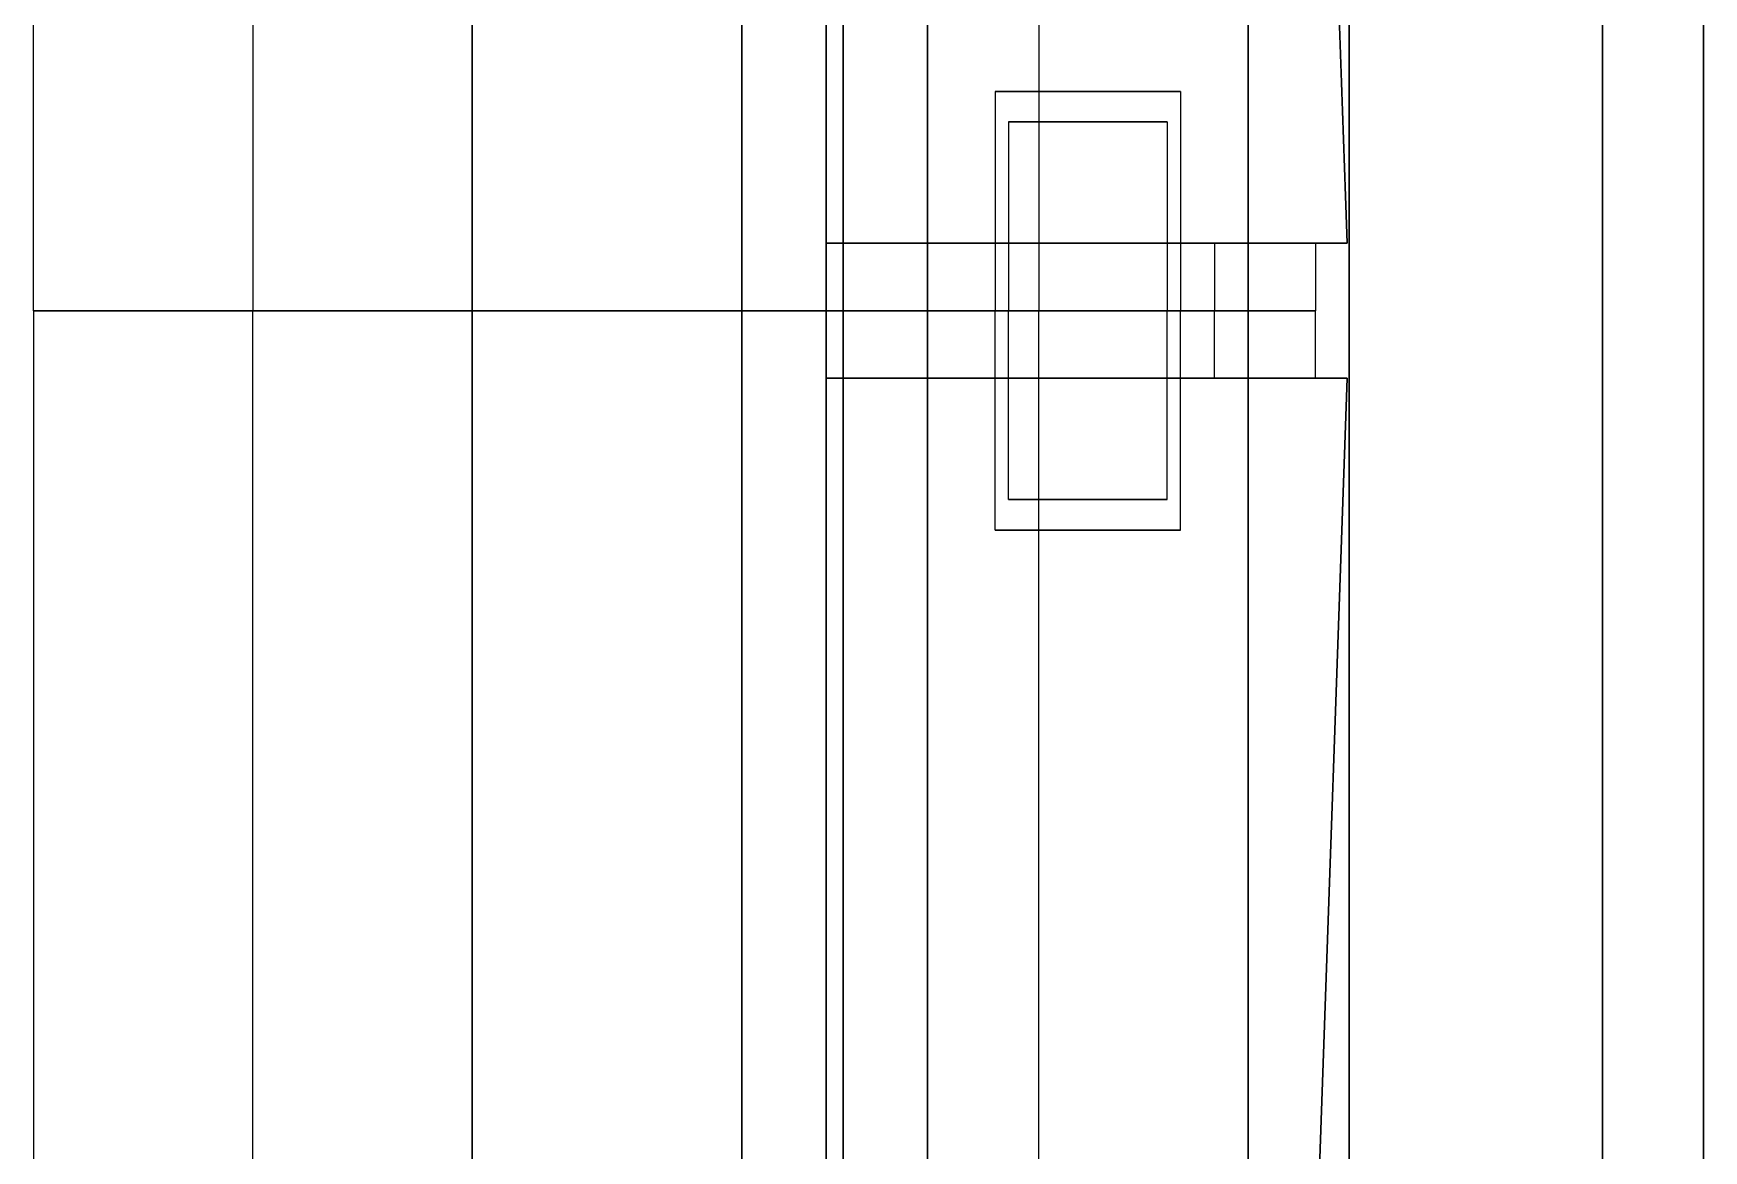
# Model space of a CAD drawing. Header units: millimetres. Extents: x -228 to 213, y -31 to 12.
# Drawn here: x 198.75 to 211.32, y -15.93 to -7.52 of the extents above; entities that cross this region are included whole.
import ezdxf

# ---------------------------------------------------------------- set-up
doc = ezdxf.new("R2010")
doc.units = ezdxf.units.MM
doc.layers.add('Feature', color=7, linetype='CONTINUOUS')

msp = doc.modelspace()

# ---------------------------------------------------------------- linework, layer by layer
at = {"layer": 'Feature'}
for p, q in [((207.891, -9.09891, 136.6), (207.891, 12.2139, 136.6)), ((207.891, -9.09891, -66.6), (207.891, 12.2139, -66.6)), ((207.891, 12.2139, 100.405), (207.891, -9.09891, 100.405)), ((207.891, -9.09891, 136.6), (207.891, 12.2139, 136.6)), ((207.891, -9.09891, -66.6), (207.891, 12.2139, -66.6)), ((207.891, 12.2139, -30.405), (207.891, -9.09891, -30.405)), ((207.891, 12.2139, 100.405), (208.636, -9.09891, 100.405)), ((208.636, -9.09891, -30.405), (207.891, 12.2139, -30.405)), ((207.891, 12.2139, 100.405), (208.636, -9.09891, 100.405)), ((207.891, 12.2139, 100.405), (207.891, -9.09891, 100.405)), ((207.891, 12.2139, -30.405), (207.891, -9.09891, -30.405)), ((208.636, -9.09891, -30.405), (207.891, 12.2139, -30.405)), ((207.891, 10.9671, 101.129), (207.891, -30.3079, 101.129)), ((207.891, 10.9671, 101.129), (207.891, -30.3079, 101.129)), ((207.891, -30.3079, -31.1289), (207.891, 10.9671, -31.1289)), ((207.891, -30.3079, -31.1289), (207.891, 10.9671, -31.1289)), ((208.653, -30.3079, 100.367), (208.653, 10.9671, 100.367)), ((208.653, -30.3079, 100.367), (208.653, 10.9671, 100.367)), ((208.653, 10.9671, -30.3669), (208.653, -30.3079, -30.3669)), ((208.653, 10.9671, -30.3669), (208.653, -30.3079, -30.3669)), ((210.558, 10.9671, 100.367), (210.558, -30.3079, 100.367)), ((210.558, 10.9671, 100.367), (210.558, -30.3079, 100.367)), ((210.558, -30.3079, -30.3669), (210.558, 10.9671, -30.3669)), ((210.558, -30.3079, -30.3669), (210.558, 10.9671, -30.3669)), ((211.32, -30.3079, 101.129), (211.32, 10.9671, 101.129)), ((211.32, -30.3079, 101.129), (211.32, 10.9671, 101.129)), ((211.32, 10.9671, -31.1289), (211.32, -30.3079, -31.1289)), ((211.32, 10.9671, -31.1289), (211.32, -30.3079, -31.1289)), ((206.317, 10.4591, -65.076), (206.317, -9.60691, -65.076)), ((206.317, 10.4591, -62.536), (206.317, -9.60691, -62.536)), ((206.317, 10.4591, -62.536), (206.317, -9.60691, -62.536)), ((206.317, 10.4591, -65.076), (206.317, -9.60691, -65.076)), ((206.317, 10.4591, 132.536), (206.317, -9.60691, 132.536)), ((206.317, 10.4591, 135.076), (206.317, -9.60691, 135.076)), ((206.317, 10.4591, 135.076), (206.317, -9.60691, 135.076)), ((206.317, 10.4591, 132.536), (206.317, -9.60691, 132.536)), ((207.891, -28.5299, 135.546), (207.891, 9.18909, 135.546)), ((207.891, -28.5299, 135.546), (207.891, 9.18909, 135.546)), ((207.891, 9.18909, -65.5459), (207.891, -28.5299, -65.5459)), ((207.891, 9.18909, -65.5459), (207.891, -28.5299, -65.5459)), ((208.653, 9.18909, 136.308), (208.653, -28.5299, 136.308)), ((208.653, 9.18909, 136.308), (208.653, -28.5299, 136.308)), ((208.653, -28.5299, -66.3079), (208.653, 9.18909, -66.3079)), ((208.653, -28.5299, -66.3079), (208.653, 9.18909, -66.3079)), ((210.558, -28.5299, 136.308), (210.558, 9.18909, 136.308)), ((210.558, -28.5299, 136.308), (210.558, 9.18909, 136.308)), ((210.558, 9.18909, -66.3079), (210.558, -28.5299, -66.3079)), ((210.558, 9.18909, -66.3079), (210.558, -28.5299, -66.3079)), ((211.32, 9.18909, 135.546), (211.32, -28.5299, 135.546)), ((211.32, 9.18909, 135.546), (211.32, -28.5299, 135.546)), ((211.32, -28.5299, -65.5459), (211.32, 9.18909, -65.5459)), ((211.32, -28.5299, -65.5459), (211.32, 9.18909, -65.5459)), ((198.747, -9.60691, 111.581), (198.747, 8.93509, 111.581)), ((198.747, -9.60691, 111.581), (198.747, 8.93509, 111.581)), ((198.747, -9.60691, 125.551), (198.747, 8.93509, 125.551)), ((198.747, -9.60691, 125.551), (198.747, 8.93509, 125.551)), ((198.747, -9.60691, -55.551), (198.747, 8.93509, -55.551)), ((198.747, -9.60691, -41.581), (198.747, 8.93509, -41.581)), ((198.747, -9.60691, -41.581), (198.747, 8.93509, -41.581)), ((198.747, -9.60691, -55.551), (198.747, 8.93509, -55.551)), ((200.398, 8.93509, 124.027), (200.398, -9.60691, 124.027)), ((200.398, 8.93509, 124.027), (200.398, -9.60691, 124.027)), ((200.398, 8.93509, 113.105), (200.398, -9.60691, 113.105)), ((200.398, 8.93509, 113.105), (200.398, -9.60691, 113.105)), ((200.398, 8.93509, -43.105), (200.398, -9.60691, -43.105)), ((200.398, 8.93509, -54.027), (200.398, -9.60691, -54.027)), ((200.398, 8.93509, -54.027), (200.398, -9.60691, -54.027)), ((200.398, 8.93509, -43.105), (200.398, -9.60691, -43.105)), ((204.716, -9.60691, 132.536), (204.716, 8.93509, 132.536)), ((204.716, -9.60691, 125.551), (204.716, 8.93509, 125.551)), ((204.716, -9.60691, -65.076), (204.716, 8.93509, -65.076)), ((204.716, 8.93509, -66.6), (204.716, -9.09891, -66.6)), ((204.716, 8.93509, 136.6), (204.716, -9.09891, 136.6)), ((204.716, 8.93509, -66.6), (204.716, -9.09891, -66.6)), ((204.716, -9.60691, -41.581), (204.716, 8.93509, -41.581)), ((204.716, -9.60691, 111.581), (204.716, 8.93509, 111.581)), ((204.716, 8.93509, -62.536), (204.716, -9.60691, -62.536)), ((204.716, -9.60691, -55.551), (204.716, 8.93509, -55.551)), ((204.716, 8.93509, 135.076), (204.716, -9.60691, 135.076)), ((204.716, 8.93509, 136.6), (204.716, -9.09891, 136.6)), ((204.716, -9.60691, 111.581), (204.716, 8.93509, 111.581)), ((204.716, -9.60691, 125.551), (204.716, 8.93509, 125.551)), ((204.716, -9.60691, -41.581), (204.716, 8.93509, -41.581)), ((204.716, -9.60691, -55.551), (204.716, 8.93509, -55.551)), ((204.716, 8.93509, 124.027), (204.716, -9.60691, 124.027)), ((204.716, 8.93509, 113.105), (204.716, -9.60691, 113.105)), ((204.716, 8.93509, 124.027), (204.716, -9.60691, 124.027)), ((204.716, 8.93509, 113.105), (204.716, -9.60691, 113.105)), ((204.716, 8.93509, -54.027), (204.716, -9.60691, -54.027)), ((204.716, 8.93509, -43.105), (204.716, -9.60691, -43.105)), ((204.716, 8.93509, -54.027), (204.716, -9.60691, -54.027)), ((204.716, 8.93509, -43.105), (204.716, -9.60691, -43.105)), ((204.716, -9.60691, -65.076), (204.716, 8.93509, -65.076)), ((204.716, 8.93509, -62.536), (204.716, -9.60691, -62.536)), ((204.716, -9.60691, 132.536), (204.716, 8.93509, 132.536)), ((204.716, 8.93509, 135.076), (204.716, -9.60691, 135.076)), ((205.478, -28.0219, 135.076), (205.478, 8.80809, 135.076)), ((205.478, -28.0219, 135.076), (205.478, 8.80809, 135.076)), ((205.478, -28.0219, 132.688), (205.478, 8.80809, 132.688)), ((205.478, -28.0219, 132.688), (205.478, 8.80809, 132.688)), ((205.478, 8.42709, -65.076), (205.478, -28.4029, -65.076)), ((205.478, 8.42709, -65.076), (205.478, -28.4029, -65.076)), ((205.478, 8.42709, -62.6884), (205.478, -28.4029, -62.6884)), ((205.478, 8.42709, -62.6884), (205.478, -28.4029, -62.6884)), ((204.081, -27.3869, 135.076), (204.081, 8.17309, 135.076)), ((204.081, -27.3869, 135.076), (204.081, 8.17309, 135.076)), ((204.081, -27.3869, 136.346), (204.081, 8.17309, 136.346)), ((204.081, -27.3869, 136.346), (204.081, 8.17309, 136.346)), ((204.081, 7.79209, -65.076), (204.081, -27.7679, -65.076)), ((204.081, 7.79209, -65.076), (204.081, -27.7679, -65.076)), ((204.081, 7.79209, -66.346), (204.081, -27.7679, -66.346)), ((204.081, 7.79209, -66.346), (204.081, -27.7679, -66.346)), ((204.716, 6.14109, 117.08), (204.716, -9.60691, 117.08)), ((204.716, -9.60691, 120.052), (204.716, 6.14109, 120.052)), ((204.716, 6.14109, -50.0519), (204.716, -9.60691, -50.0519)), ((204.716, -9.60691, -47.0801), (204.716, 6.14109, -47.0801)), ((204.716, 6.14109, 117.08), (204.716, -9.60691, 117.08)), ((204.716, -9.60691, 120.052), (204.716, 6.14109, 120.052)), ((204.716, 6.14109, -50.0519), (204.716, -9.60691, -50.0519)), ((204.716, -9.60691, -47.0801), (204.716, 6.14109, -47.0801)), ((207.891, 6.14109, 120.052), (207.891, -9.09891, 120.052)), ((207.891, -9.09891, 117.08), (207.891, 6.14109, 117.08)), ((207.891, 6.14109, -47.0801), (207.891, -9.09891, -47.0801)), ((207.891, -9.09891, -50.0519), (207.891, 6.14109, -50.0519)), ((207.891, -9.09891, 117.08), (207.891, 6.14109, 117.08)), ((207.891, 6.14109, 120.052), (207.891, -9.09891, 120.052)), ((207.891, -9.09891, -50.0519), (207.891, 6.14109, -50.0519)), ((207.891, 6.14109, -47.0801), (207.891, -9.09891, -47.0801)), ((204.843, -25.1424, 119.925), (204.843, 5.80163, 119.925)), ((204.843, -25.1424, 119.925), (204.843, 5.80163, 119.925)), ((204.843, -25.1424, 117.131), (204.843, 5.80163, 117.131)), ((204.843, -25.1424, 117.131), (204.843, 5.80163, 117.131)), ((204.843, 5.80163, -49.9249), (204.843, -25.1424, -49.9249)), ((204.843, 5.80163, -49.9249), (204.843, -25.1424, -49.9249)), ((204.843, 5.80163, -47.1309), (204.843, -25.1424, -47.1309)), ((204.843, 5.80163, -47.1309), (204.843, -25.1424, -47.1309)), ((207.891, -25.1424, 119.925), (207.891, 5.80163, 119.925)), ((207.891, -25.1424, 117.131), (207.891, 5.80163, 117.131)), ((207.891, -25.1424, 117.131), (207.891, 5.80163, 117.131)), ((207.891, -25.1424, 119.925), (207.891, 5.80163, 119.925)), ((207.891, 5.80163, -49.9249), (207.891, -25.1424, -49.9249)), ((207.891, 5.80163, -47.1309), (207.891, -25.1424, -47.1309)), ((207.891, 5.80163, -47.1309), (207.891, -25.1424, -47.1309)), ((207.891, 5.80163, -49.9249), (207.891, -25.1424, -49.9249)), ((202.049, -20.6559, 123.227), (202.049, 1.31509, 123.227)), ((202.049, -20.6559, 123.227), (202.049, 1.31509, 123.227)), ((202.049, -20.6559, 113.829), (202.049, 1.31509, 113.829)), ((202.049, -20.6559, 113.829), (202.049, 1.31509, 113.829)), ((202.049, 1.31509, -53.2269), (202.049, -20.6559, -53.2269)), ((202.049, 1.31509, -53.2269), (202.049, -20.6559, -53.2269)), ((202.049, 1.31509, -43.8289), (202.049, -20.6559, -43.8289)), ((202.049, 1.31509, -43.8289), (202.049, -20.6559, -43.8289)), ((204.843, -20.6559, 123.227), (204.843, 1.31509, 123.227)), ((204.843, -20.6559, 123.227), (204.843, 1.31509, 123.227)), ((204.843, -20.6559, 113.829), (204.843, 1.31509, 113.829)), ((204.843, -20.6559, 113.829), (204.843, 1.31509, 113.829)), ((204.843, 1.31509, -53.2269), (204.843, -20.6559, -53.2269)), ((204.843, 1.31509, -53.2269), (204.843, -20.6559, -53.2269)), ((204.843, 1.31509, -43.8289), (204.843, -20.6559, -43.8289)), ((204.843, 1.31509, -43.8289), (204.843, -20.6559, -43.8289)), ((205.986, -7.95591, -24.7916), (205.986, -9.60691, -24.7916)), ((205.986, -7.95591, 35.0254), (205.986, -7.95591, -24.7916)), ((205.986, -7.95591, 35.0254), (205.986, -9.60691, 35.0254)), ((205.986, -7.95591, 35.0254), (205.986, -9.60691, 35.0254)), ((207.383, -7.95591, 35.0254), (205.986, -7.95591, 35.0254)), ((205.986, -7.95591, -24.7916), (207.383, -7.95591, -24.7916)), ((205.986, -7.95591, -24.7916), (205.986, -9.60691, -24.7916)), ((205.986, -7.95591, 35.0254), (205.986, -7.95591, -24.7916)), ((205.986, -7.95591, -24.7916), (207.383, -7.95591, -24.7916)), ((207.383, -7.95591, 35.0254), (205.986, -7.95591, 35.0254)), ((207.383, -7.95591, 35.0254), (207.383, -9.60691, 35.0254)), ((207.383, -7.95591, 35.0254), (207.383, -9.60691, 35.0254)), ((207.383, -7.95591, -24.7916), (207.383, -7.95591, 35.0254)), ((207.383, -7.95591, -24.7916), (207.383, -9.60691, -24.7916)), ((207.383, -7.95591, -24.7916), (207.383, -9.60691, -24.7916)), ((207.383, -7.95591, -24.7916), (207.383, -7.95591, 35.0254)), ((206.088, -8.18451, 34.9746), (207.282, -8.18451, 34.9746)), ((206.088, -8.18451, 34.9746), (206.088, -9.60691, 34.9746)), ((206.088, -8.18451, 34.9746), (206.088, -9.60691, 34.9746)), ((206.088, -8.18451, -23.9026), (206.088, -8.18451, 34.9746)), ((206.088, -8.18451, -23.9026), (206.088, -9.60691, -23.9026)), ((206.088, -8.18451, -23.9026), (206.088, -9.60691, -23.9026)), ((207.282, -8.18451, -23.9026), (206.088, -8.18451, -23.9026)), ((206.088, -8.18451, -23.9026), (206.088, -8.18451, 34.9746)), ((206.088, -8.18451, 34.9746), (207.282, -8.18451, 34.9746)), ((207.282, -8.18451, -23.9026), (206.088, -8.18451, -23.9026)), ((207.282, -8.18451, 34.9746), (207.282, -9.60691, 34.9746)), ((207.282, -8.18451, -23.9026), (207.282, -9.60691, -23.9026)), ((207.282, -8.18451, 34.9746), (207.282, -8.18451, -23.9026)), ((207.282, -8.18451, 34.9746), (207.282, -9.60691, 34.9746)), ((207.282, -8.18451, -23.9026), (207.282, -9.60691, -23.9026)), ((207.282, -8.18451, 34.9746), (207.282, -8.18451, -23.9026)), ((204.716, -9.09891, -66.346), (204.716, -9.09891, -66.6)), ((204.716, -9.09891, -66.346), (204.716, -9.60691, -66.346)), ((207.891, -9.09891, 136.6), (204.716, -9.09891, 136.6)), ((204.716, -9.09891, -66.6), (207.891, -9.09891, -66.6)), ((204.716, -9.09891, 136.346), (204.716, -9.60691, 136.346)), ((204.716, -9.09891, 136.6), (204.716, -9.09891, 136.346)), ((204.716, -9.09891, -66.346), (204.716, -9.60691, -66.346)), ((207.637, -9.09891, -66.346), (204.716, -9.09891, -66.346)), ((204.716, -9.09891, -66.346), (204.716, -9.09891, -66.6)), ((204.716, -9.09891, -66.6), (207.891, -9.09891, -66.6)), ((207.637, -9.09891, -66.346), (204.716, -9.09891, -66.346)), ((204.716, -9.09891, 136.346), (207.637, -9.09891, 136.346)), ((204.716, -9.09891, 136.346), (204.716, -9.60691, 136.346)), ((204.716, -9.09891, 136.6), (204.716, -9.09891, 136.346)), ((204.716, -9.09891, 136.346), (207.637, -9.09891, 136.346)), ((207.891, -9.09891, 136.6), (204.716, -9.09891, 136.6)), ((207.637, -9.09891, 117.08), (207.637, -9.60691, 117.08)), ((207.891, -9.09891, 117.08), (207.637, -9.09891, 117.08)), ((207.637, -9.09891, 120.052), (207.891, -9.09891, 120.052)), ((207.637, -9.09891, 120.052), (207.637, -9.60691, 120.052)), ((207.637, -9.09891, -50.0519), (207.637, -9.60691, -50.0519)), ((207.891, -9.09891, -50.0519), (207.637, -9.09891, -50.0519)), ((207.637, -9.09891, -47.0801), (207.891, -9.09891, -47.0801)), ((207.637, -9.09891, -47.0801), (207.637, -9.60691, -47.0801)), ((207.637, -9.09891, -66.346), (207.637, -9.60691, -66.346)), ((207.637, -9.09891, -66.346), (207.637, -9.60691, -66.346)), ((207.637, -9.09891, -50.0519), (207.637, -9.09891, -66.346)), ((207.637, -9.09891, -50.0519), (207.637, -9.60691, -50.0519)), ((207.891, -9.09891, -50.0519), (207.637, -9.09891, -50.0519)), ((207.637, -9.09891, -50.0519), (207.637, -9.09891, -66.346)), ((207.891, -9.09891, 117.08), (207.637, -9.09891, 117.08)), ((207.637, -9.09891, 117.08), (207.637, -9.09891, 100.151)), ((207.637, -9.09891, 100.151), (208.399, -9.09891, 100.151)), ((208.399, -9.09891, -30.151), (207.637, -9.09891, -30.151)), ((207.637, -9.09891, -30.151), (207.637, -9.09891, -47.0801)), ((207.637, -9.09891, -47.0801), (207.891, -9.09891, -47.0801)), ((207.637, -9.09891, -47.0801), (207.637, -9.60691, -47.0801)), ((207.637, -9.09891, -30.151), (207.637, -9.09891, -47.0801)), ((207.637, -9.09891, -30.151), (207.637, -9.60691, -30.151)), ((207.637, -9.09891, -30.151), (207.637, -9.60691, -30.151)), ((208.399, -9.09891, -30.151), (207.637, -9.09891, -30.151)), ((207.637, -9.09891, 100.151), (208.399, -9.09891, 100.151)), ((207.637, -9.09891, 100.151), (207.637, -9.60691, 100.151)), ((207.637, -9.09891, 100.151), (207.637, -9.60691, 100.151)), ((207.637, -9.09891, 117.08), (207.637, -9.09891, 100.151)), ((207.637, -9.09891, 117.08), (207.637, -9.60691, 117.08)), ((207.637, -9.09891, 120.052), (207.637, -9.60691, 120.052)), ((207.637, -9.09891, 136.346), (207.637, -9.09891, 120.052)), ((207.637, -9.09891, 136.346), (207.637, -9.60691, 136.346)), ((207.637, -9.09891, 136.346), (207.637, -9.60691, 136.346)), ((207.637, -9.09891, 136.346), (207.637, -9.09891, 120.052)), ((207.637, -9.09891, 120.052), (207.891, -9.09891, 120.052)), ((207.891, -9.09891, 120.052), (207.891, -9.09891, 136.6)), ((207.891, -9.09891, 100.405), (207.891, -9.09891, 117.08)), ((207.891, -9.09891, -47.0801), (207.891, -9.09891, -30.405)), ((207.891, -9.09891, -66.6), (207.891, -9.09891, -50.0519)), ((208.636, -9.09891, 100.405), (207.891, -9.09891, 100.405)), ((207.891, -9.09891, -30.405), (208.636, -9.09891, -30.405)), ((207.891, -9.09891, -66.6), (207.891, -9.09891, -50.0519)), ((208.636, -9.09891, 100.405), (207.891, -9.09891, 100.405)), ((207.891, -9.09891, 100.405), (207.891, -9.09891, 117.08)), ((207.891, -9.09891, -47.0801), (207.891, -9.09891, -30.405)), ((207.891, -9.09891, -30.405), (208.636, -9.09891, -30.405)), ((207.891, -9.09891, 120.052), (207.891, -9.09891, 136.6)), ((208.399, -9.09891, 100.151), (208.399, -9.09891, -30.151)), ((208.399, -9.09891, -30.151), (208.399, -9.60691, -30.151)), ((208.399, -9.09891, -30.151), (208.399, -9.60691, -30.151)), ((208.399, -9.09891, 100.151), (208.399, -9.09891, -30.151)), ((208.399, -9.09891, 100.151), (208.399, -9.60691, 100.151)), ((208.399, -9.09891, 100.151), (208.399, -9.60691, 100.151)), ((208.636, -9.09891, -30.405), (208.636, -9.09891, 100.405)), ((208.636, -9.09891, -30.405), (208.636, -9.09891, 100.405)), ((198.747, -9.60691, -55.551), (204.716, -9.60691, -55.551)), ((198.747, -9.60691, -41.581), (198.747, -9.60691, -55.551)), ((204.716, -9.60691, -41.581), (198.747, -9.60691, -41.581)), ((198.747, -9.60691, 111.581), (204.716, -9.60691, 111.581)), ((198.747, -9.60691, 125.551), (198.747, -9.60691, 111.581)), ((204.716, -9.60691, 125.551), (198.747, -9.60691, 125.551)), ((204.716, -9.60691, -41.581), (198.747, -9.60691, -41.581)), ((198.747, -9.60691, -41.581), (198.747, -28.1489, -41.581)), ((198.747, -9.60691, -41.581), (198.747, -28.1489, -41.581)), ((198.747, -9.60691, -41.581), (198.747, -9.60691, -55.551)), ((198.747, -9.60691, -55.551), (198.747, -28.1489, -55.551)), ((198.747, -9.60691, -55.551), (198.747, -28.1489, -55.551)), ((198.747, -9.60691, -55.551), (204.716, -9.60691, -55.551)), ((198.747, -9.60691, 125.551), (198.747, -28.1489, 125.551)), ((198.747, -9.60691, 125.551), (198.747, -9.60691, 111.581)), ((198.747, -9.60691, 111.581), (198.747, -28.1489, 111.581)), ((198.747, -9.60691, 111.581), (198.747, -28.1489, 111.581)), ((198.747, -9.60691, 111.581), (204.716, -9.60691, 111.581)), ((204.716, -9.60691, 125.551), (198.747, -9.60691, 125.551)), ((198.747, -9.60691, 125.551), (198.747, -28.1489, 125.551)), ((198.747, -9.60691, 125.551), (204.716, -9.60691, 125.551)), ((198.747, -9.60691, 111.581), (198.747, -9.60691, 125.551)), ((204.716, -9.60691, 111.581), (198.747, -9.60691, 111.581)), ((198.747, -9.60691, -41.581), (204.716, -9.60691, -41.581)), ((198.747, -9.60691, -55.551), (198.747, -9.60691, -41.581)), ((204.716, -9.60691, -55.551), (198.747, -9.60691, -55.551)), ((204.716, -9.60691, 111.581), (198.747, -9.60691, 111.581)), ((198.747, -9.60691, 111.581), (198.747, -9.60691, 125.551)), ((198.747, -9.60691, 125.551), (204.716, -9.60691, 125.551)), ((198.747, -9.60691, -55.551), (198.747, -9.60691, -41.581)), ((198.747, -9.60691, -41.581), (204.716, -9.60691, -41.581)), ((204.716, -9.60691, -55.551), (198.747, -9.60691, -55.551)), ((200.398, -9.60691, 124.027), (204.716, -9.60691, 124.027)), ((200.398, -9.60691, 113.105), (200.398, -9.60691, 124.027)), ((204.716, -9.60691, 113.105), (200.398, -9.60691, 113.105)), ((200.398, -9.60691, -43.105), (204.716, -9.60691, -43.105)), ((200.398, -9.60691, -54.027), (200.398, -9.60691, -43.105)), ((204.716, -9.60691, -54.027), (200.398, -9.60691, -54.027)), ((204.716, -9.60691, -54.027), (200.398, -9.60691, -54.027)), ((200.398, -28.1489, -54.027), (200.398, -9.60691, -54.027)), ((200.398, -28.1489, -54.027), (200.398, -9.60691, -54.027)), ((200.398, -9.60691, -54.027), (200.398, -9.60691, -43.105)), ((200.398, -28.1489, -43.105), (200.398, -9.60691, -43.105)), ((200.398, -28.1489, -43.105), (200.398, -9.60691, -43.105)), ((200.398, -9.60691, -43.105), (204.716, -9.60691, -43.105)), ((200.398, -28.1489, 113.105), (200.398, -9.60691, 113.105)), ((200.398, -9.60691, 113.105), (200.398, -9.60691, 124.027)), ((200.398, -28.1489, 124.027), (200.398, -9.60691, 124.027)), ((200.398, -28.1489, 124.027), (200.398, -9.60691, 124.027)), ((200.398, -9.60691, 124.027), (204.716, -9.60691, 124.027)), ((204.716, -9.60691, 113.105), (200.398, -9.60691, 113.105)), ((200.398, -28.1489, 113.105), (200.398, -9.60691, 113.105)), ((200.398, -9.60691, -54.027), (204.716, -9.60691, -54.027)), ((200.398, -9.60691, -43.105), (200.398, -9.60691, -54.027)), ((204.716, -9.60691, -43.105), (200.398, -9.60691, -43.105)), ((200.398, -9.60691, 113.105), (204.716, -9.60691, 113.105)), ((200.398, -9.60691, 124.027), (200.398, -9.60691, 113.105)), ((204.716, -9.60691, 124.027), (200.398, -9.60691, 124.027)), ((204.716, -9.60691, 124.027), (200.398, -9.60691, 124.027)), ((200.398, -9.60691, 124.027), (200.398, -9.60691, 113.105)), ((200.398, -9.60691, 113.105), (204.716, -9.60691, 113.105)), ((200.398, -9.60691, -43.105), (200.398, -9.60691, -54.027)), ((200.398, -9.60691, -54.027), (204.716, -9.60691, -54.027)), ((204.716, -9.60691, -43.105), (200.398, -9.60691, -43.105)), ((204.716, -9.60691, -62.536), (204.716, -9.60691, -55.551)), ((204.716, -9.60691, -62.536), (204.716, -28.1489, -62.536)), ((204.716, -9.60691, -55.551), (204.716, -28.1489, -55.551)), ((204.716, -9.60691, 135.076), (204.716, -9.60691, 136.346)), ((204.716, -9.60691, 135.076), (204.716, -28.1489, 135.076)), ((204.716, -10.1149, 136.346), (204.716, -9.60691, 136.346)), ((204.716, -9.60691, -62.536), (206.317, -9.60691, -62.536)), ((204.716, -9.60691, -62.536), (204.716, -9.60691, -55.551)), ((204.716, -9.60691, -41.581), (204.716, -9.60691, 111.581)), ((204.716, -9.60691, 125.551), (204.716, -9.60691, 132.536)), ((206.317, -9.60691, 132.536), (204.716, -9.60691, 132.536)), ((204.716, -9.60691, 135.076), (206.317, -9.60691, 135.076)), ((204.716, -9.60691, 135.076), (204.716, -9.60691, 136.346)), ((207.637, -9.60691, 136.346), (204.716, -9.60691, 136.346)), ((204.716, -9.60691, 120.052), (207.637, -9.60691, 120.052)), ((204.716, -9.60691, 124.027), (204.716, -9.60691, 120.052)), ((204.716, -9.60691, 117.08), (204.716, -9.60691, 113.105)), ((204.716, -9.60691, 117.08), (207.637, -9.60691, 117.08)), ((204.716, -9.60691, -47.0801), (207.637, -9.60691, -47.0801)), ((204.716, -9.60691, -43.105), (204.716, -9.60691, -47.0801)), ((204.716, -9.60691, -50.0519), (204.716, -9.60691, -54.027)), ((204.716, -9.60691, -50.0519), (207.637, -9.60691, -50.0519)), ((204.716, -9.60691, -66.346), (207.637, -9.60691, -66.346)), ((204.716, -9.60691, -66.346), (204.716, -9.60691, -65.076)), ((206.317, -9.60691, -65.076), (204.716, -9.60691, -65.076)), ((204.716, -9.60691, 111.581), (204.716, -28.1489, 111.581)), ((204.716, -9.60691, -41.581), (204.716, -9.60691, 111.581)), ((204.716, -9.60691, -41.581), (204.716, -28.1489, -41.581)), ((204.716, -28.1489, 132.536), (204.716, -9.60691, 132.536)), ((204.716, -9.60691, 125.551), (204.716, -9.60691, 132.536)), ((204.716, -9.60691, 125.551), (204.716, -28.1489, 125.551)), ((204.716, -28.1489, -65.076), (204.716, -9.60691, -65.076)), ((204.716, -9.60691, -66.346), (204.716, -9.60691, -65.076)), ((204.716, -10.1149, -66.346), (204.716, -9.60691, -66.346)), ((204.716, -9.60691, -41.581), (204.716, -28.1489, -41.581)), ((204.716, -9.60691, -55.551), (204.716, -28.1489, -55.551)), ((204.716, -9.60691, 111.581), (204.716, -28.1489, 111.581)), ((204.716, -9.60691, 125.551), (204.716, -28.1489, 125.551)), ((204.716, -28.1489, -54.027), (204.716, -9.60691, -54.027)), ((204.716, -28.1489, -43.105), (204.716, -9.60691, -43.105)), ((204.716, -9.60691, -43.105), (204.716, -9.60691, -47.0801)), ((204.716, -25.3549, -47.0801), (204.716, -9.60691, -47.0801)), ((204.716, -9.60691, -50.0519), (204.716, -25.3549, -50.0519)), ((204.716, -9.60691, -50.0519), (204.716, -9.60691, -54.027)), ((204.716, -28.1489, -54.027), (204.716, -9.60691, -54.027)), ((204.716, -28.1489, -43.105), (204.716, -9.60691, -43.105)), ((204.716, -28.1489, 124.027), (204.716, -9.60691, 124.027)), ((204.716, -9.60691, 124.027), (204.716, -9.60691, 120.052)), ((204.716, -25.3549, 120.052), (204.716, -9.60691, 120.052)), ((204.716, -9.60691, 117.08), (204.716, -25.3549, 117.08)), ((204.716, -9.60691, 117.08), (204.716, -9.60691, 113.105)), ((204.716, -28.1489, 113.105), (204.716, -9.60691, 113.105)), ((204.716, -28.1489, 124.027), (204.716, -9.60691, 124.027)), ((204.716, -28.1489, 113.105), (204.716, -9.60691, 113.105)), ((204.716, -9.60691, -47.0801), (207.637, -9.60691, -47.0801)), ((204.716, -25.3549, -47.0801), (204.716, -9.60691, -47.0801)), ((204.716, -9.60691, -50.0519), (207.637, -9.60691, -50.0519)), ((204.716, -9.60691, -50.0519), (204.716, -25.3549, -50.0519)), ((204.716, -9.60691, 120.052), (207.637, -9.60691, 120.052)), ((204.716, -25.3549, 120.052), (204.716, -9.60691, 120.052)), ((204.716, -9.60691, 117.08), (207.637, -9.60691, 117.08)), ((204.716, -9.60691, 117.08), (204.716, -25.3549, 117.08)), ((207.637, -9.60691, 136.346), (204.716, -9.60691, 136.346)), ((204.716, -10.1149, 136.346), (204.716, -9.60691, 136.346)), ((204.716, -9.60691, -66.346), (207.637, -9.60691, -66.346)), ((204.716, -10.1149, -66.346), (204.716, -9.60691, -66.346)), ((204.716, -9.60691, 135.076), (204.716, -28.1489, 135.076)), ((204.716, -9.60691, 135.076), (206.317, -9.60691, 135.076)), ((206.317, -9.60691, 132.536), (204.716, -9.60691, 132.536)), ((204.716, -28.1489, 132.536), (204.716, -9.60691, 132.536)), ((204.716, -9.60691, -62.536), (204.716, -28.1489, -62.536)), ((204.716, -9.60691, -62.536), (206.317, -9.60691, -62.536)), ((206.317, -9.60691, -65.076), (204.716, -9.60691, -65.076)), ((204.716, -28.1489, -65.076), (204.716, -9.60691, -65.076)), ((204.716, -9.60691, 132.536), (204.716, -9.60691, 125.551)), ((204.716, -9.60691, -65.076), (204.716, -9.60691, -66.346)), ((204.716, -9.60691, 132.536), (206.317, -9.60691, 132.536)), ((204.716, -9.60691, 132.536), (204.716, -9.60691, 125.551)), ((204.716, -9.60691, 111.581), (204.716, -9.60691, -41.581)), ((204.716, -9.60691, -55.551), (204.716, -9.60691, -62.536)), ((206.317, -9.60691, -62.536), (204.716, -9.60691, -62.536)), ((204.716, -9.60691, -65.076), (206.317, -9.60691, -65.076)), ((204.716, -9.60691, -65.076), (204.716, -9.60691, -66.346)), ((207.637, -9.60691, -66.346), (204.716, -9.60691, -66.346)), ((204.716, -9.60691, -50.0519), (207.637, -9.60691, -50.0519)), ((204.716, -9.60691, -54.027), (204.716, -9.60691, -50.0519)), ((204.716, -9.60691, -47.0801), (204.716, -9.60691, -43.105)), ((204.716, -9.60691, -47.0801), (207.637, -9.60691, -47.0801)), ((204.716, -9.60691, 117.08), (207.637, -9.60691, 117.08)), ((204.716, -9.60691, 113.105), (204.716, -9.60691, 117.08)), ((204.716, -9.60691, 120.052), (204.716, -9.60691, 124.027)), ((204.716, -9.60691, 120.052), (207.637, -9.60691, 120.052)), ((204.716, -9.60691, 136.346), (207.637, -9.60691, 136.346)), ((204.716, -9.60691, 136.346), (204.716, -9.60691, 135.076)), ((206.317, -9.60691, 135.076), (204.716, -9.60691, 135.076)), ((204.716, -9.60691, 111.581), (204.716, -9.60691, -41.581)), ((204.716, -9.60691, -55.551), (204.716, -9.60691, -62.536)), ((204.716, -9.60691, 136.346), (204.716, -9.60691, 135.076)), ((204.716, -9.60691, 113.105), (204.716, -9.60691, 117.08)), ((204.716, -9.60691, 120.052), (204.716, -9.60691, 124.027)), ((204.716, -9.60691, -54.027), (204.716, -9.60691, -50.0519)), ((204.716, -9.60691, -47.0801), (204.716, -9.60691, -43.105)), ((204.716, -9.60691, 117.08), (207.637, -9.60691, 117.08)), ((204.716, -9.60691, 120.052), (207.637, -9.60691, 120.052)), ((204.716, -9.60691, -50.0519), (207.637, -9.60691, -50.0519)), ((204.716, -9.60691, -47.0801), (207.637, -9.60691, -47.0801)), ((207.637, -9.60691, -66.346), (204.716, -9.60691, -66.346)), ((204.716, -9.60691, 136.346), (207.637, -9.60691, 136.346)), ((204.716, -9.60691, -65.076), (206.317, -9.60691, -65.076)), ((206.317, -9.60691, -62.536), (204.716, -9.60691, -62.536)), ((204.716, -9.60691, 132.536), (206.317, -9.60691, 132.536)), ((206.317, -9.60691, 135.076), (204.716, -9.60691, 135.076)), ((205.986, -9.60691, 94.7916), (207.383, -9.60691, 94.7916)), ((205.986, -9.60691, 34.9746), (205.986, -9.60691, 94.7916)), ((206.088, -9.60691, 34.9746), (205.986, -9.60691, 34.9746)), ((205.986, -9.60691, 34.9746), (205.986, -9.60691, 94.7916)), ((205.986, -11.2579, 94.7916), (205.986, -9.60691, 94.7916)), ((205.986, -11.2579, 34.9746), (205.986, -9.60691, 34.9746)), ((206.088, -9.60691, 34.9746), (205.986, -9.60691, 34.9746)), ((205.986, -11.2579, 34.9746), (205.986, -9.60691, 34.9746)), ((205.986, -9.60691, 94.7916), (207.383, -9.60691, 94.7916)), ((205.986, -11.2579, 94.7916), (205.986, -9.60691, 94.7916)), ((205.986, -9.60691, -24.7916), (207.383, -9.60691, -24.7916)), ((205.986, -9.60691, 35.0254), (205.986, -9.60691, -24.7916)), ((206.088, -9.60691, 35.0254), (205.986, -9.60691, 35.0254)), ((205.986, -9.60691, 35.0254), (205.986, -9.60691, -24.7916)), ((206.088, -9.60691, 35.0254), (205.986, -9.60691, 35.0254)), ((205.986, -9.60691, -24.7916), (207.383, -9.60691, -24.7916)), ((206.088, -9.60691, -23.9026), (206.088, -9.60691, 34.9746)), ((207.282, -9.60691, -23.9026), (206.088, -9.60691, -23.9026)), ((206.088, -9.60691, -23.9026), (206.088, -9.60691, 34.9746)), ((207.282, -9.60691, -23.9026), (206.088, -9.60691, -23.9026)), ((206.088, -9.60691, 93.9026), (206.088, -9.60691, 35.0254)), ((207.282, -9.60691, 93.9026), (206.088, -9.60691, 93.9026)), ((206.088, -11.0293, 35.0254), (206.088, -9.60691, 35.0254)), ((206.088, -9.60691, 93.9026), (206.088, -9.60691, 35.0254)), ((206.088, -11.0293, 35.0254), (206.088, -9.60691, 35.0254)), ((206.088, -11.0293, 93.9026), (206.088, -9.60691, 93.9026)), ((207.282, -9.60691, 93.9026), (206.088, -9.60691, 93.9026)), ((206.088, -11.0293, 93.9026), (206.088, -9.60691, 93.9026)), ((206.317, -9.60691, -62.536), (206.317, -9.60691, -65.076)), ((206.317, -9.60691, 135.076), (206.317, -9.60691, 132.536)), ((206.317, -29.6729, 135.076), (206.317, -9.60691, 135.076)), ((206.317, -29.6729, 132.536), (206.317, -9.60691, 132.536)), ((206.317, -9.60691, 135.076), (206.317, -9.60691, 132.536)), ((206.317, -29.6729, 132.536), (206.317, -9.60691, 132.536)), ((206.317, -29.6729, 135.076), (206.317, -9.60691, 135.076)), ((206.317, -29.6729, -62.536), (206.317, -9.60691, -62.536)), ((206.317, -29.6729, -65.076), (206.317, -9.60691, -65.076)), ((206.317, -9.60691, -62.536), (206.317, -9.60691, -65.076)), ((206.317, -29.6729, -65.076), (206.317, -9.60691, -65.076)), ((206.317, -29.6729, -62.536), (206.317, -9.60691, -62.536)), ((206.317, -9.60691, 132.536), (206.317, -9.60691, 135.076)), ((206.317, -9.60691, -65.076), (206.317, -9.60691, -62.536)), ((206.317, -9.60691, -65.076), (206.317, -9.60691, -62.536)), ((206.317, -9.60691, 132.536), (206.317, -9.60691, 135.076)), ((207.282, -9.60691, 34.9746), (207.282, -9.60691, -23.9026)), ((207.383, -9.60691, 34.9746), (207.282, -9.60691, 34.9746)), ((207.383, -9.60691, 34.9746), (207.282, -9.60691, 34.9746)), ((207.282, -9.60691, 34.9746), (207.282, -9.60691, -23.9026)), ((207.282, -9.60691, 35.0254), (207.282, -9.60691, 93.9026)), ((207.383, -9.60691, 35.0254), (207.282, -9.60691, 35.0254)), ((207.383, -9.60691, 35.0254), (207.282, -9.60691, 35.0254)), ((207.282, -11.0293, 35.0254), (207.282, -9.60691, 35.0254)), ((207.282, -9.60691, 35.0254), (207.282, -9.60691, 93.9026)), ((207.282, -11.0293, 93.9026), (207.282, -9.60691, 93.9026)), ((207.282, -11.0293, 35.0254), (207.282, -9.60691, 35.0254)), ((207.282, -11.0293, 93.9026), (207.282, -9.60691, 93.9026)), ((207.383, -9.60691, 94.7916), (207.383, -9.60691, 34.9746)), ((207.383, -11.2579, 34.9746), (207.383, -9.60691, 34.9746)), ((207.383, -9.60691, 94.7916), (207.383, -9.60691, 34.9746)), ((207.383, -11.2579, 34.9746), (207.383, -9.60691, 34.9746)), ((207.383, -11.2579, 94.7916), (207.383, -9.60691, 94.7916)), ((207.383, -11.2579, 94.7916), (207.383, -9.60691, 94.7916)), ((207.383, -9.60691, -24.7916), (207.383, -9.60691, 35.0254)), ((207.383, -9.60691, -24.7916), (207.383, -9.60691, 35.0254)), ((207.637, -9.60691, 120.052), (207.637, -9.60691, 136.346)), ((207.637, -9.60691, 100.151), (207.637, -9.60691, 117.08)), ((208.399, -9.60691, 100.151), (207.637, -9.60691, 100.151)), ((207.637, -9.60691, -30.151), (208.399, -9.60691, -30.151)), ((207.637, -9.60691, -47.0801), (207.637, -9.60691, -30.151)), ((207.637, -9.60691, -66.346), (207.637, -9.60691, -50.0519)), ((207.637, -10.1149, -47.0801), (207.637, -9.60691, -47.0801)), ((207.637, -10.1149, -50.0519), (207.637, -9.60691, -50.0519)), ((207.637, -10.1149, 120.052), (207.637, -9.60691, 120.052)), ((207.637, -10.1149, 117.08), (207.637, -9.60691, 117.08)), ((207.637, -10.1149, 136.346), (207.637, -9.60691, 136.346)), ((207.637, -9.60691, 120.052), (207.637, -9.60691, 136.346)), ((207.637, -10.1149, 136.346), (207.637, -9.60691, 136.346)), ((207.637, -10.1149, 120.052), (207.637, -9.60691, 120.052)), ((207.637, -9.60691, 100.151), (207.637, -9.60691, 117.08)), ((207.637, -10.1149, 117.08), (207.637, -9.60691, 117.08)), ((207.637, -10.1149, 100.151), (207.637, -9.60691, 100.151)), ((208.399, -9.60691, 100.151), (207.637, -9.60691, 100.151)), ((207.637, -10.1149, 100.151), (207.637, -9.60691, 100.151)), ((207.637, -9.60691, -30.151), (208.399, -9.60691, -30.151)), ((207.637, -10.1149, -30.151), (207.637, -9.60691, -30.151)), ((207.637, -9.60691, -47.0801), (207.637, -9.60691, -30.151)), ((207.637, -10.1149, -30.151), (207.637, -9.60691, -30.151)), ((207.637, -10.1149, -47.0801), (207.637, -9.60691, -47.0801)), ((207.637, -9.60691, -66.346), (207.637, -9.60691, -50.0519)), ((207.637, -10.1149, -50.0519), (207.637, -9.60691, -50.0519)), ((207.637, -10.1149, -66.346), (207.637, -9.60691, -66.346)), ((207.637, -10.1149, -66.346), (207.637, -9.60691, -66.346)), ((207.637, -9.60691, -50.0519), (207.637, -9.60691, -66.346)), ((207.637, -9.60691, -30.151), (207.637, -9.60691, -47.0801)), ((208.399, -9.60691, -30.151), (207.637, -9.60691, -30.151)), ((207.637, -9.60691, 100.151), (208.399, -9.60691, 100.151)), ((207.637, -9.60691, 117.08), (207.637, -9.60691, 100.151)), ((207.637, -9.60691, 136.346), (207.637, -9.60691, 120.052)), ((207.637, -9.60691, -50.0519), (207.637, -9.60691, -66.346)), ((207.637, -9.60691, -30.151), (207.637, -9.60691, -47.0801)), ((208.399, -9.60691, -30.151), (207.637, -9.60691, -30.151)), ((207.637, -9.60691, 100.151), (208.399, -9.60691, 100.151)), ((207.637, -9.60691, 117.08), (207.637, -9.60691, 100.151)), ((207.637, -9.60691, 136.346), (207.637, -9.60691, 120.052)), ((208.399, -9.60691, -30.151), (208.399, -9.60691, 100.151)), ((208.399, -10.1149, 100.151), (208.399, -9.60691, 100.151)), ((208.399, -9.60691, -30.151), (208.399, -9.60691, 100.151)), ((208.399, -10.1149, 100.151), (208.399, -9.60691, 100.151)), ((208.399, -10.1149, -30.151), (208.399, -9.60691, -30.151)), ((208.399, -10.1149, -30.151), (208.399, -9.60691, -30.151)), ((208.399, -9.60691, 100.151), (208.399, -9.60691, -30.151)), ((208.399, -9.60691, 100.151), (208.399, -9.60691, -30.151)), ((204.716, -28.1489, 136.6), (204.716, -10.1149, 136.6)), ((204.716, -10.1149, 136.346), (204.716, -10.1149, 136.6)), ((204.716, -28.1489, -66.6), (204.716, -10.1149, -66.6)), ((207.891, -10.1149, -66.6), (204.716, -10.1149, -66.6)), ((204.716, -10.1149, 136.6), (207.891, -10.1149, 136.6)), ((204.716, -28.1489, 136.6), (204.716, -10.1149, 136.6)), ((204.716, -10.1149, -66.6), (204.716, -10.1149, -66.346)), ((204.716, -28.1489, -66.6), (204.716, -10.1149, -66.6)), ((207.637, -10.1149, 136.346), (204.716, -10.1149, 136.346)), ((204.716, -10.1149, 136.346), (204.716, -10.1149, 136.6)), ((204.716, -10.1149, 136.6), (207.891, -10.1149, 136.6)), ((207.637, -10.1149, 136.346), (204.716, -10.1149, 136.346)), ((204.716, -10.1149, -66.346), (207.637, -10.1149, -66.346)), ((204.716, -10.1149, -66.6), (204.716, -10.1149, -66.346)), ((204.716, -10.1149, -66.346), (207.637, -10.1149, -66.346)), ((207.891, -10.1149, -66.6), (204.716, -10.1149, -66.6)), ((207.891, -10.1149, -47.0801), (207.637, -10.1149, -47.0801)), ((207.637, -10.1149, -50.0519), (207.891, -10.1149, -50.0519)), ((207.891, -10.1149, 120.052), (207.637, -10.1149, 120.052)), ((207.637, -10.1149, 117.08), (207.891, -10.1149, 117.08)), ((207.637, -10.1149, 120.052), (207.637, -10.1149, 136.346)), ((207.891, -10.1149, 120.052), (207.637, -10.1149, 120.052)), ((207.637, -10.1149, 120.052), (207.637, -10.1149, 136.346)), ((207.891, -10.1149, -47.0801), (207.637, -10.1149, -47.0801)), ((207.637, -10.1149, -47.0801), (207.637, -10.1149, -30.151)), ((207.637, -10.1149, -30.151), (208.399, -10.1149, -30.151)), ((208.399, -10.1149, 100.151), (207.637, -10.1149, 100.151)), ((207.637, -10.1149, 100.151), (207.637, -10.1149, 117.08)), ((207.637, -10.1149, 117.08), (207.891, -10.1149, 117.08)), ((207.637, -10.1149, 100.151), (207.637, -10.1149, 117.08)), ((208.399, -10.1149, 100.151), (207.637, -10.1149, 100.151)), ((207.637, -10.1149, -30.151), (208.399, -10.1149, -30.151)), ((207.637, -10.1149, -47.0801), (207.637, -10.1149, -30.151)), ((207.637, -10.1149, -66.346), (207.637, -10.1149, -50.0519)), ((207.637, -10.1149, -66.346), (207.637, -10.1149, -50.0519)), ((207.637, -10.1149, -50.0519), (207.891, -10.1149, -50.0519)), ((207.891, -10.1149, -66.6), (207.891, -31.4277, -66.6)), ((207.891, -10.1149, 136.6), (207.891, -31.4277, 136.6)), ((207.891, -10.1149, -50.0519), (207.891, -10.1149, -66.6)), ((207.891, -25.3549, -50.0519), (207.891, -10.1149, -50.0519)), ((207.891, -10.1149, -47.0801), (207.891, -25.3549, -47.0801)), ((207.891, -10.1149, -30.405), (207.891, -10.1149, -47.0801)), ((207.891, -31.4277, -30.405), (207.891, -10.1149, -30.405)), ((207.891, -10.1149, -66.6), (207.891, -31.4277, -66.6)), ((207.891, -10.1149, 117.08), (207.891, -10.1149, 100.405)), ((207.891, -25.3549, 117.08), (207.891, -10.1149, 117.08)), ((207.891, -10.1149, 120.052), (207.891, -25.3549, 120.052)), ((207.891, -10.1149, 136.6), (207.891, -10.1149, 120.052)), ((207.891, -10.1149, 136.6), (207.891, -31.4277, 136.6)), ((207.891, -31.4277, 100.405), (207.891, -10.1149, 100.405)), ((207.891, -31.4277, -30.405), (208.636, -10.1149, -30.405)), ((208.636, -10.1149, 100.405), (207.891, -31.4277, 100.405)), ((208.636, -10.1149, -30.405), (207.891, -10.1149, -30.405)), ((207.891, -31.4277, -30.405), (208.636, -10.1149, -30.405)), ((207.891, -31.4277, -30.405), (207.891, -10.1149, -30.405)), ((207.891, -10.1149, 100.405), (208.636, -10.1149, 100.405)), ((207.891, -31.4277, 100.405), (207.891, -10.1149, 100.405)), ((208.636, -10.1149, 100.405), (207.891, -31.4277, 100.405)), ((207.891, -10.1149, -47.0801), (207.891, -25.3549, -47.0801)), ((207.891, -25.3549, -50.0519), (207.891, -10.1149, -50.0519)), ((207.891, -10.1149, 120.052), (207.891, -25.3549, 120.052)), ((207.891, -25.3549, 117.08), (207.891, -10.1149, 117.08)), ((207.891, -10.1149, 136.6), (207.891, -10.1149, 120.052)), ((208.636, -10.1149, -30.405), (207.891, -10.1149, -30.405)), ((207.891, -10.1149, -30.405), (207.891, -10.1149, -47.0801)), ((207.891, -10.1149, 117.08), (207.891, -10.1149, 100.405)), ((207.891, -10.1149, 100.405), (208.636, -10.1149, 100.405)), ((207.891, -10.1149, -50.0519), (207.891, -10.1149, -66.6)), ((208.399, -10.1149, -30.151), (208.399, -10.1149, 100.151)), ((208.399, -10.1149, -30.151), (208.399, -10.1149, 100.151)), ((208.636, -10.1149, 100.405), (208.636, -10.1149, -30.405)), ((208.636, -10.1149, 100.405), (208.636, -10.1149, -30.405)), ((206.088, -11.0293, 35.0254), (207.282, -11.0293, 35.0254)), ((206.088, -11.0293, 93.9026), (206.088, -11.0293, 35.0254)), ((207.282, -11.0293, 93.9026), (206.088, -11.0293, 93.9026)), ((206.088, -11.0293, 93.9026), (206.088, -11.0293, 35.0254)), ((206.088, -11.0293, 35.0254), (207.282, -11.0293, 35.0254)), ((207.282, -11.0293, 93.9026), (206.088, -11.0293, 93.9026)), ((207.282, -11.0293, 35.0254), (207.282, -11.0293, 93.9026)), ((207.282, -11.0293, 35.0254), (207.282, -11.0293, 93.9026)), ((205.986, -11.2579, 34.9746), (205.986, -11.2579, 94.7916)), ((207.383, -11.2579, 34.9746), (205.986, -11.2579, 34.9746)), ((205.986, -11.2579, 94.7916), (207.383, -11.2579, 94.7916)), ((205.986, -11.2579, 34.9746), (205.986, -11.2579, 94.7916)), ((205.986, -11.2579, 94.7916), (207.383, -11.2579, 94.7916)), ((207.383, -11.2579, 34.9746), (205.986, -11.2579, 34.9746)), ((207.383, -11.2579, 94.7916), (207.383, -11.2579, 34.9746)), ((207.383, -11.2579, 94.7916), (207.383, -11.2579, 34.9746))]:
    msp.add_line(p, q, dxfattribs=at)

doc.saveas('drawing.dxf')
